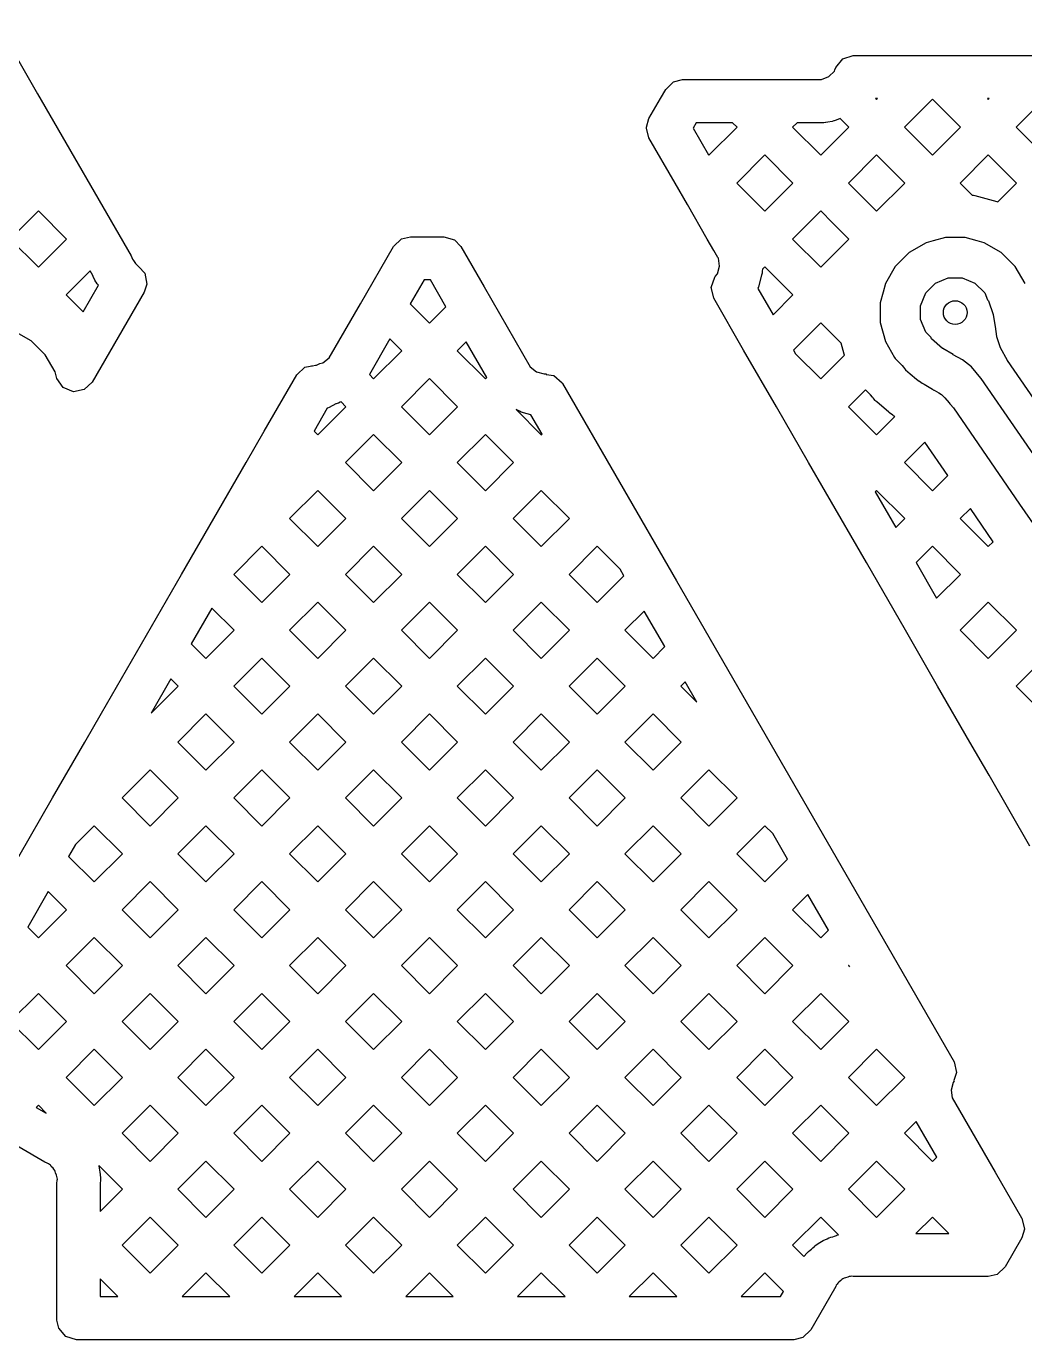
# Model space of a CAD drawing. Extents: x 121.6 to 197.9, y -113.4 to -69.2.
# Drawn here: x 150.18 to 156.51, y -113.44 to -105.12 of the extents above; entities that cross this region are included whole.
import ezdxf

# ---------------------------------------------------------------- set-up
doc = ezdxf.new("R2010")
doc.units = 0
doc.layers.add('BLACK', color=7, linetype='CONTINUOUS')

msp = doc.modelspace()

# ---------------------------------------------------------------- linework, layer by layer
at = {"layer": 'BLACK', "linetype": 'CONTINUOUS'}
for p, q in [((150.005214, -105.115303), (150.252963, -105.544416)), ((155.357128, -105.322143), (155.423422, -105.300079)), ((155.423422, -105.300079), (155.427846, -105.3)), ((155.427846, -105.3), (160.2505, -105.3)), ((155.307323, -105.39094), (155.313286, -105.376546)), ((155.313286, -105.376546), (155.357128, -105.322143)), ((154.234294, -105.515303), (154.284861, -105.467088)), ((154.284861, -105.467088), (154.341681, -105.453304)), ((154.341681, -105.453304), (155.148003, -105.453304)), ((155.148003, -105.453304), (155.148007, -105.453305)), ((155.148007, -105.453305), (155.17267, -105.453305)), ((155.17267, -105.453305), (155.222596, -105.453305)), ((155.222596, -105.453305), (155.222598, -105.453305)), ((155.222598, -105.453305), (155.268724, -105.434199)), ((155.268724, -105.434199), (155.304028, -105.398895)), ((155.304028, -105.398895), (155.307323, -105.39094)), ((150.252963, -105.544416), (150.844887, -106.56966)), ((154.200983, -105.573), (154.234294, -105.515303)), ((154.128343, -105.698816), (154.200983, -105.573)), ((155.577315, -105.573), (155.565259, -105.573)), ((155.565259, -105.573), (155.571286, -105.579027)), ((155.571286, -105.579027), (155.577315, -105.573)), ((155.925547, -105.576905), (155.747356, -105.755096)), ((156.103739, -105.755096), (155.925547, -105.576905)), ((156.285836, -105.573), (156.27378, -105.573)), ((156.27378, -105.573), (156.279808, -105.579027)), ((156.279808, -105.579027), (156.285836, -105.573)), ((156.634068, -105.576905), (156.455876, -105.755096)), ((154.11187, -105.754915), (154.128343, -105.698816)), ((155.289039, -105.718438), (155.262674, -105.723682)), ((155.300851, -105.715479), (155.289039, -105.718438)), ((155.303201, -105.714766), (155.300851, -105.715479)), ((155.314652, -105.710668), (155.303201, -105.714766)), ((155.340205, -105.700083), (155.314652, -105.710668)), ((155.395218, -105.755096), (155.340205, -105.700083)), ((154.113302, -105.760816), (154.11187, -105.754915)), ((154.128342, -105.822813), (154.113302, -105.760816)), ((154.427706, -105.726304), (154.40778, -105.760816)), ((154.40778, -105.760816), (154.505787, -105.930569)), ((154.657904, -105.726304), (154.427706, -105.726304)), ((154.508506, -105.933288), (154.686697, -105.755097)), ((154.686696, -105.755096), (154.657904, -105.726304)), ((154.686697, -105.755097), (154.686696, -105.755096)), ((155.067628, -105.726304), (155.038835, -105.755096)), ((155.038835, -105.755096), (155.217026, -105.933288)), ((155.145086, -105.726304), (155.067628, -105.726304)), ((155.145094, -105.726305), (155.145086, -105.726304)), ((155.236039, -105.726305), (155.145094, -105.726305)), ((155.217026, -105.933288), (155.395218, -105.755096)), ((155.248203, -105.725707), (155.236039, -105.726305)), ((155.250648, -105.725466), (155.248203, -105.725707)), ((155.262674, -105.723682), (155.250648, -105.725466)), ((155.747356, -105.755096), (155.925547, -105.933288)), ((155.925547, -105.933288), (156.103739, -105.755096)), ((156.455876, -105.755096), (156.634068, -105.933288)), ((154.293778, -106.109357), (154.128342, -105.822813)), ((154.505787, -105.930569), (154.508506, -105.933288)), ((154.862766, -105.931166), (154.684574, -106.109357)), ((155.040957, -106.109357), (154.862766, -105.931166)), ((155.571287, -105.931166), (155.393095, -106.109357)), ((155.749478, -106.109357), (155.571287, -105.931166)), ((156.279808, -105.931166), (156.101616, -106.109357)), ((156.457998, -106.109356), (156.279808, -105.931166)), ((154.372286, -106.245337), (154.293778, -106.109357)), ((154.684574, -106.109357), (154.862766, -106.287548)), ((154.862766, -106.287548), (155.040957, -106.109357)), ((155.393095, -106.109357), (155.571287, -106.287548)), ((155.571287, -106.287548), (155.749478, -106.109357)), ((156.101616, -106.109357), (156.177293, -106.185034)), ((156.339738, -106.227616), (156.457997, -106.109357)), ((156.457997, -106.109357), (156.457998, -106.109356)), ((156.177293, -106.185034), (156.185093, -106.186322)), ((156.185093, -106.186322), (156.186698, -106.186641)), ((156.186698, -106.186641), (156.194619, -106.188487)), ((156.194619, -106.188487), (156.332835, -106.225523)), ((150.257379, -106.285426), (150.079188, -106.463617)), ((150.435571, -106.463617), (150.257379, -106.285426)), ((154.49831, -106.463617), (154.372286, -106.245337)), ((155.217026, -106.285426), (155.038835, -106.463617)), ((155.292078, -106.360478), (155.217026, -106.285426)), ((156.332835, -106.225523), (156.339738, -106.227616)), ((155.395218, -106.463617), (155.292078, -106.360478)), ((150.079188, -106.463617), (150.257379, -106.641809)), ((150.257379, -106.641809), (150.435571, -106.463617)), ((152.50915, -106.511316), (152.559717, -106.463101)), ((152.559717, -106.463101), (152.616537, -106.449317)), ((152.616537, -106.449317), (152.828441, -106.449317)), ((152.828441, -106.449317), (152.89548, -106.469002)), ((152.89548, -106.469002), (152.935827, -106.511316)), ((154.539772, -106.535431), (154.49831, -106.463617)), ((155.038835, -106.463617), (155.217026, -106.641809)), ((155.217026, -106.641809), (155.395218, -106.463617)), ((156.007399, -106.4545), (155.930076, -106.475219)), ((156.132601, -106.4545), (156.007399, -106.4545)), ((156.209924, -106.475219), (156.132601, -106.4545)), ((152.299808, -106.873907), (152.50915, -106.511316)), ((152.935827, -106.511316), (153.083797, -106.767607)), ((154.539781, -106.535446), (154.539772, -106.535431)), ((154.565382, -106.579786), (154.539781, -106.535446)), ((155.778034, -106.549506), (155.689506, -106.638034)), ((155.778037, -106.549504), (155.778034, -106.549506)), ((155.886463, -106.486905), (155.778037, -106.549504)), ((155.930076, -106.475219), (155.886463, -106.486905)), ((156.253537, -106.486905), (156.209924, -106.475219)), ((156.361964, -106.549505), (156.253536, -106.486905)), ((156.253536, -106.486905), (156.253537, -106.486905)), ((156.450495, -106.638036), (156.361964, -106.549505)), ((150.844887, -106.56966), (150.849629, -106.581104)), ((150.849629, -106.581104), (150.849835, -106.581003)), ((150.849835, -106.581003), (150.855234, -106.591952)), ((150.855234, -106.591952), (150.86048, -106.598788)), ((150.86048, -106.598788), (150.869493, -106.612278)), ((150.869493, -106.612278), (150.873793, -106.619726)), ((150.873793, -106.619726), (150.879322, -106.626031)), ((150.879322, -106.626031), (150.894813, -106.639616)), ((154.562397, -106.683437), (154.575319, -106.635211)), ((154.565382, -106.579787), (154.565382, -106.579786)), ((154.568801, -106.585709), (154.565382, -106.579787)), ((154.568801, -106.58571), (154.568801, -106.585709)), ((154.568802, -106.585712), (154.568801, -106.58571)), ((154.575319, -106.635211), (154.568802, -106.585712)), ((155.689504, -106.638037), (155.626905, -106.746463)), ((155.689506, -106.638034), (155.689504, -106.638037)), ((156.450496, -106.638038), (156.450495, -106.638036)), ((156.450499, -106.638042), (156.450496, -106.638038)), ((156.513091, -106.746456), (156.450499, -106.638042)), ((150.585294, -106.666032), (150.433448, -106.817878)), ((150.601931, -106.694848), (150.585294, -106.666032)), ((150.604445, -106.700645), (150.601931, -106.694848)), ((150.616333, -106.724753), (150.604445, -106.700645)), ((150.894813, -106.639616), (150.89359, -106.64101)), ((150.89359, -106.64101), (150.931514, -106.680781)), ((150.931514, -106.680781), (150.94474, -106.749387)), ((154.522803, -106.77141), (154.545656, -106.705383)), ((154.545656, -106.705383), (154.548233, -106.701895)), ((154.548233, -106.701895), (154.562397, -106.683437)), ((154.842496, -106.692885), (154.822616, -106.767078)), ((154.845066, -106.68098), (154.842496, -106.692885)), ((154.845466, -106.678556), (154.845066, -106.68098)), ((154.846856, -106.666476), (154.845466, -106.678556)), ((154.847618, -106.654834), (154.846856, -106.666476)), ((154.862766, -106.639687), (154.847618, -106.654834)), ((155.040957, -106.817878), (154.862766, -106.639687)), ((155.944997, -106.742919), (156.026105, -106.709323)), ((156.026105, -106.709323), (156.113895, -106.709323)), ((156.113895, -106.709323), (156.195003, -106.742919)), ((150.540878, -106.925307), (150.637931, -106.757208)), ((150.928688, -106.799605), (150.5993, -107.370121)), ((150.622265, -106.735423), (150.616333, -106.724753)), ((150.623563, -106.737509), (150.622265, -106.735423)), ((150.63047, -106.747485), (150.623563, -106.737509)), ((150.637931, -106.757208), (150.63047, -106.747485)), ((150.94474, -106.749387), (150.928688, -106.799605)), ((152.702562, -106.722317), (152.615041, -106.873907)), ((152.742415, -106.722317), (152.702562, -106.722317)), ((152.840706, -106.892563), (152.742415, -106.722317)), ((153.083797, -106.767607), (153.376284, -107.27421)), ((154.5244, -106.777994), (154.522803, -106.77141)), ((154.539275, -106.839308), (154.5244, -106.777994)), ((154.822616, -106.767078), (154.819108, -106.777994)), ((154.819108, -106.777994), (154.914909, -106.943925)), ((155.612666, -106.799605), (155.5945, -106.867399)), ((155.626905, -106.746463), (155.612666, -106.799605)), ((155.882919, -106.804997), (155.944997, -106.742919)), ((156.195003, -106.742919), (156.257081, -106.804997)), ((150.433448, -106.817878), (150.540878, -106.925307)), ((152.10147, -107.21744), (152.299808, -106.873907)), ((152.615041, -106.873907), (152.737202, -106.996069)), ((154.728567, -107.167172), (154.539275, -106.839308)), ((154.914909, -106.943925), (155.040957, -106.817878)), ((155.5945, -106.867399), (155.5945, -106.992601)), ((155.849323, -106.886105), (155.882919, -106.804997)), ((155.849323, -106.973895), (155.849323, -106.886105)), ((156.257081, -106.804997), (156.275178, -106.848687)), ((156.275178, -106.848687), (156.275208, -106.848688)), ((156.275208, -106.848688), (156.281513, -106.855048)), ((156.281513, -106.855048), (156.281797, -106.85582)), ((156.281797, -106.85582), (156.310083, -106.941752)), ((152.737202, -106.996069), (152.840706, -106.892563)), ((156.310083, -106.941752), (156.310506, -106.943456)), ((156.310506, -106.943456), (156.322985, -107.017139)), ((150.211964, -107.109505), (150.103536, -107.046905)), ((155.217026, -106.993947), (155.043801, -107.167172)), ((155.347078, -107.123999), (155.217026, -106.993947)), ((155.5945, -106.992601), (155.626905, -107.113536)), ((155.882919, -107.055003), (155.849323, -106.973895)), ((156.322985, -107.017139), (156.323036, -107.017473)), ((156.323036, -107.017473), (156.332101, -107.082302)), ((150.300495, -107.198036), (150.211964, -107.109505)), ((152.48615, -107.097154), (152.355705, -107.323092)), ((152.561134, -107.172138), (152.48615, -107.097154)), ((152.969598, -107.115811), (152.913271, -107.172138)), ((153.100043, -107.341748), (152.969598, -107.115811)), ((155.365524, -107.192836), (155.347078, -107.123999)), ((155.626905, -107.113536), (155.685204, -107.214515)), ((155.916626, -107.08871), (155.882919, -107.055003)), ((155.916434, -107.089307), (155.916626, -107.08871)), ((155.920511, -107.09728), (155.916434, -107.089307)), ((155.990245, -107.156652), (155.920511, -107.09728)), ((156.332101, -107.082302), (156.332103, -107.082311)), ((156.332103, -107.082311), (156.353929, -107.152029)), ((150.363095, -107.306464), (150.300495, -107.198036)), ((152.061861, -107.247833), (152.10147, -107.21744)), ((152.382942, -107.35033), (152.561134, -107.172138)), ((152.913271, -107.172138), (153.091463, -107.350329)), ((154.935966, -107.526398), (154.728567, -107.167172)), ((155.043801, -107.167172), (155.057369, -107.190672)), ((155.057369, -107.190672), (155.217026, -107.350329)), ((155.217026, -107.350329), (155.367617, -107.199738)), ((155.367617, -107.199738), (155.365524, -107.192836)), ((155.685204, -107.214515), (155.689504, -107.221962)), ((155.991815, -107.157779), (155.990245, -107.156652)), ((156.056584, -107.196598), (155.991815, -107.157779)), ((156.057018, -107.196845), (156.056584, -107.196598)), ((156.115449, -107.228557), (156.057018, -107.196845)), ((156.353929, -107.152029), (156.399404, -107.231412)), ((151.897216, -107.323092), (151.946461, -107.276138)), ((151.946461, -107.276138), (151.981535, -107.269377)), ((151.98153, -107.269357), (151.989797, -107.267141)), ((151.981535, -107.269377), (151.98153, -107.269357)), ((151.989797, -107.267141), (151.994866, -107.266808)), ((151.994866, -107.266808), (152.015068, -107.262915)), ((152.015068, -107.262915), (152.021387, -107.264055)), ((152.021387, -107.264055), (152.041562, -107.253272)), ((152.041562, -107.253272), (152.061861, -107.247833)), ((153.376284, -107.27421), (153.376284, -107.274211)), ((153.376284, -107.274211), (153.415893, -107.304603)), ((155.689504, -107.221962), (155.689506, -107.221965)), ((155.689506, -107.221965), (155.73282, -107.265279)), ((155.73282, -107.265279), (155.742398, -107.27604)), ((155.742398, -107.27604), (155.754877, -107.291819)), ((155.754877, -107.291819), (155.754881, -107.291823)), ((155.754881, -107.291823), (155.785073, -107.317528)), ((156.174109, -107.273936), (156.115449, -107.228557)), ((156.233089, -107.345706), (156.174109, -107.273936)), ((156.399404, -107.231412), (156.399648, -107.233319)), ((156.399648, -107.233319), (158.515028, -110.313182)), ((150.372143, -107.340233), (150.363095, -107.306464)), ((150.374733, -107.348677), (150.372143, -107.340233)), ((150.415261, -107.405592), (150.374733, -107.348677)), ((150.5993, -107.370121), (150.548733, -107.418337)), ((151.689938, -107.681079), (151.895895, -107.324352)), ((151.895895, -107.324352), (151.897216, -107.323092)), ((152.355705, -107.323092), (152.382942, -107.35033)), ((152.737203, -107.348208), (152.559011, -107.526399)), ((152.915394, -107.526399), (152.737203, -107.348208)), ((153.091463, -107.350329), (153.100043, -107.341748)), ((153.415893, -107.304603), (153.415894, -107.304604)), ((153.415894, -107.304604), (153.46412, -107.317526)), ((153.46412, -107.317526), (153.464124, -107.317525)), ((153.464124, -107.317525), (153.476305, -107.318324)), ((153.476305, -107.318324), (153.476106, -107.321348)), ((153.476106, -107.321348), (153.526351, -107.329177)), ((153.526351, -107.329177), (153.578613, -107.37555)), ((153.578613, -107.37555), (153.580893, -107.379343)), ((153.580893, -107.379343), (154.303158, -108.630342)), ((155.785073, -107.317528), (155.824612, -107.351192)), ((155.824612, -107.351192), (155.841251, -107.364212)), ((155.841251, -107.364212), (155.841255, -107.364215)), ((155.841255, -107.364215), (155.842829, -107.365345)), ((155.842829, -107.365345), (155.852958, -107.371999)), ((155.852958, -107.371999), (155.860467, -107.376932)), ((155.860467, -107.376932), (155.873094, -107.3845)), ((155.873094, -107.3845), (155.925201, -107.415731)), ((156.234971, -107.346817), (156.233089, -107.345706)), ((158.350349, -110.426678), (156.234971, -107.346817)), ((150.480126, -107.43156), (150.415261, -107.405592)), ((150.548733, -107.418337), (150.480126, -107.43156)), ((155.500478, -107.419016), (155.393095, -107.526398)), ((155.53365, -107.452189), (155.500478, -107.419016)), ((155.544912, -107.466428), (155.53365, -107.452189)), ((155.548774, -107.471075), (155.544912, -107.466428)), ((155.925201, -107.415731), (155.930221, -107.418663)), ((155.930221, -107.418663), (155.93064, -107.418901)), ((155.93064, -107.418901), (155.935149, -107.421407)), ((155.935149, -107.421407), (155.936852, -107.422331)), ((155.936852, -107.422331), (155.966629, -107.438491)), ((155.966629, -107.438491), (155.983343, -107.449389)), ((155.983343, -107.449389), (155.98393, -107.449843)), ((155.98393, -107.449843), (156.003868, -107.4692)), ((156.003868, -107.4692), (156.030642, -107.501779)), ((152.089316, -107.535336), (152.005171, -107.681079)), ((152.028682, -107.70459), (152.206873, -107.526399)), ((152.091239, -107.535179), (152.089316, -107.535336)), ((152.101573, -107.532044), (152.091239, -107.535179)), ((152.144037, -107.508443), (152.101573, -107.532044)), ((152.145499, -107.508052), (152.144037, -107.508443)), ((152.157091, -107.504328), (152.145499, -107.508052)), ((152.159389, -107.503463), (152.157091, -107.504328)), ((152.170545, -107.498626), (152.159389, -107.503463)), ((152.176274, -107.4958), (152.170545, -107.498626)), ((152.206873, -107.526399), (152.176274, -107.4958)), ((152.559011, -107.526399), (152.737203, -107.70459)), ((152.737203, -107.70459), (152.896785, -107.545008)), ((152.896785, -107.545008), (152.915394, -107.526399)), ((153.30721, -107.555397), (153.286142, -107.545008)), ((153.286142, -107.545008), (153.445723, -107.704589)), ((155.140498, -107.880659), (154.935966, -107.526398)), ((155.393095, -107.526398), (155.571286, -107.70459)), ((155.549581, -107.471999), (155.548774, -107.471075)), ((155.553719, -107.476506), (155.549581, -107.471999)), ((155.563028, -107.486159), (155.553719, -107.476506)), ((155.567426, -107.490498), (155.563028, -107.486159)), ((155.568321, -107.491338), (155.567426, -107.490498)), ((155.572795, -107.495338), (155.568321, -107.491338)), ((155.64998, -107.561053), (155.572795, -107.495338)), ((156.030642, -107.501779), (156.035693, -107.507925)), ((156.035693, -107.507925), (156.037993, -107.509894)), ((156.037993, -107.509894), (156.05956, -107.533882)), ((156.05956, -107.533882), (156.47821, -108.143411)), ((153.318366, -107.560234), (153.30721, -107.555397)), ((153.320664, -107.561099), (153.318366, -107.560234)), ((153.332253, -107.564823), (153.320664, -107.561099)), ((153.380159, -107.577659), (153.332253, -107.564823)), ((153.450616, -107.699696), (153.380159, -107.577659)), ((155.571286, -107.70459), (155.686622, -107.589253)), ((155.653945, -107.56429), (155.64998, -107.561053)), ((155.675437, -107.581109), (155.653945, -107.56429)), ((155.679556, -107.584197), (155.675437, -107.581109)), ((155.686134, -107.588918), (155.679556, -107.584197)), ((155.686622, -107.589253), (155.686134, -107.588918)), ((151.574711, -107.880659), (151.689938, -107.681079)), ((152.005171, -107.681079), (152.028682, -107.70459)), ((152.382942, -107.702468), (152.204751, -107.880659)), ((152.561134, -107.880659), (152.382942, -107.702468)), ((153.091463, -107.702468), (152.913272, -107.880659)), ((153.269655, -107.880659), (153.091463, -107.702468)), ((153.445723, -107.704589), (153.450616, -107.699696)), ((155.877298, -107.750716), (155.747355, -107.880659)), ((156.022409, -107.961989), (155.877298, -107.750716)), ((151.370178, -108.23492), (151.574711, -107.880659)), ((152.204751, -107.880659), (152.382942, -108.058851)), ((152.382942, -108.058851), (152.561134, -107.880659)), ((152.913272, -107.880659), (153.091463, -108.058851)), ((153.091463, -108.058851), (153.269655, -107.880659)), ((155.24724, -108.065541), (155.140498, -107.880659)), ((155.747355, -107.880659), (155.925547, -108.05885)), ((155.925547, -108.05885), (156.022409, -107.961989)), ((152.028682, -108.056729), (151.85049, -108.23492)), ((152.206873, -108.23492), (152.028682, -108.056729)), ((152.737203, -108.056729), (152.559011, -108.23492)), ((152.915394, -108.23492), (152.737203, -108.056729)), ((153.445724, -108.056729), (153.267532, -108.23492)), ((153.623915, -108.23492), (153.445724, -108.056729)), ((155.506577, -108.514726), (155.24724, -108.065541)), ((155.571287, -108.056729), (155.562474, -108.065541)), ((155.562474, -108.065541), (155.692919, -108.291478)), ((155.749477, -108.234919), (155.571287, -108.056729)), ((156.165791, -108.170744), (156.101616, -108.234919)), ((156.310902, -108.382017), (156.165791, -108.170744)), ((156.47821, -108.143411), (158.113241, -110.523916)), ((151.165646, -108.58918), (151.370178, -108.23492)), ((151.85049, -108.23492), (152.028682, -108.413111)), ((152.028682, -108.413111), (152.206873, -108.23492)), ((152.559011, -108.23492), (152.737203, -108.413111)), ((152.737203, -108.413111), (152.915394, -108.23492)), ((153.267532, -108.23492), (153.445724, -108.413111)), ((153.445724, -108.413111), (153.623915, -108.23492)), ((155.692919, -108.291478), (155.749478, -108.23492)), ((155.749478, -108.23492), (155.749477, -108.234919)), ((156.101616, -108.234919), (156.279807, -108.413111)), ((156.279807, -108.413111), (156.310902, -108.382017)), ((151.674421, -108.410988), (151.496229, -108.58918)), ((151.852613, -108.58918), (151.674421, -108.410988)), ((152.382942, -108.410989), (152.204751, -108.58918)), ((152.561134, -108.58918), (152.382942, -108.410989)), ((153.091463, -108.410989), (152.913272, -108.58918)), ((153.269655, -108.58918), (153.091463, -108.410989)), ((153.799985, -108.410989), (153.621793, -108.58918)), ((153.945013, -108.556017), (153.799985, -108.410989)), ((155.925547, -108.410988), (155.82181, -108.514726)), ((156.103738, -108.58918), (155.925547, -108.410988)), ((155.754096, -108.943441), (155.506577, -108.514726)), ((155.82181, -108.514726), (155.952255, -108.740663)), ((150.911928, -109.028632), (151.165646, -108.58918)), ((151.496229, -108.58918), (151.674421, -108.767372)), ((151.674421, -108.767372), (151.852613, -108.58918)), ((152.204751, -108.58918), (152.382942, -108.767372)), ((152.382942, -108.767372), (152.561134, -108.58918)), ((152.913272, -108.58918), (153.091463, -108.767372)), ((153.091463, -108.767372), (153.269655, -108.58918)), ((153.621793, -108.58918), (153.799984, -108.767371)), ((153.799984, -108.767371), (153.96929, -108.598066)), ((153.96929, -108.598066), (153.945013, -108.556017)), ((154.303158, -108.630342), (156.062568, -111.677731)), ((155.952255, -108.740663), (156.103738, -108.58918)), ((151.357606, -108.802695), (151.227161, -109.028632)), ((151.498352, -108.943441), (151.357606, -108.802695)), ((152.028682, -108.76525), (151.85049, -108.943441)), ((152.206873, -108.943441), (152.028682, -108.76525)), ((152.737203, -108.76525), (152.559011, -108.943441)), ((152.915394, -108.943441), (152.737203, -108.76525)), ((153.445724, -108.76525), (153.267532, -108.943441)), ((153.623914, -108.94344), (153.445724, -108.76525)), ((156.279808, -108.76525), (156.101616, -108.943441)), ((156.457999, -108.943441), (156.279808, -108.76525)), ((154.098181, -108.821312), (153.976053, -108.94344)), ((154.228626, -109.04725), (154.098181, -108.821312)), ((151.320161, -109.121632), (151.498352, -108.943441)), ((151.85049, -108.943441), (152.028682, -109.121632)), ((152.028682, -109.121632), (152.206873, -108.943441)), ((152.559011, -108.943441), (152.737203, -109.121632)), ((152.737203, -109.121632), (152.915394, -108.943441)), ((153.267532, -108.943441), (153.445724, -109.121632)), ((153.445724, -109.121632), (153.623915, -108.943441)), ((153.623915, -108.943441), (153.623914, -108.94344)), ((153.976053, -108.94344), (154.154244, -109.121632)), ((155.958628, -109.297701), (155.754096, -108.943441)), ((156.101616, -108.943441), (156.279808, -109.121632)), ((156.279808, -109.121632), (156.457999, -108.943441)), ((150.657846, -109.468715), (150.911928, -109.028632)), ((151.227161, -109.028632), (151.320161, -109.121632)), ((154.154244, -109.121632), (154.228626, -109.04725)), ((151.674421, -109.11951), (151.49623, -109.297701)), ((151.852613, -109.297701), (151.674421, -109.11951)), ((152.382942, -109.11951), (152.204751, -109.297701)), ((152.561134, -109.297701), (152.382942, -109.11951)), ((153.091463, -109.11951), (152.913272, -109.297701)), ((153.269655, -109.297701), (153.091463, -109.11951)), ((153.799984, -109.11951), (153.621793, -109.297701)), ((153.978176, -109.297701), (153.799984, -109.11951)), ((156.634068, -109.11951), (156.455876, -109.297701)), ((151.098269, -109.251878), (150.973078, -109.468715)), ((150.973078, -109.468715), (151.144092, -109.297701)), ((151.144092, -109.297701), (151.098269, -109.251878)), ((151.49623, -109.297701), (151.674421, -109.475893)), ((151.674421, -109.475893), (151.852613, -109.297701)), ((152.204751, -109.297701), (152.382942, -109.475893)), ((152.382942, -109.475893), (152.561134, -109.297701)), ((152.913272, -109.297701), (153.091463, -109.475893)), ((153.091463, -109.475893), (153.269655, -109.297701)), ((153.621793, -109.297701), (153.799984, -109.475893)), ((153.799984, -109.475893), (153.978176, -109.297701)), ((154.357517, -109.270497), (154.330313, -109.297701)), ((154.330313, -109.297701), (154.43184, -109.399227)), ((154.43184, -109.399227), (154.357517, -109.270497)), ((156.163161, -109.651962), (155.958628, -109.297701)), ((156.455876, -109.297701), (156.634068, -109.475893)), ((150.552048, -109.651962), (150.657846, -109.468715)), ((151.320161, -109.473771), (151.141969, -109.651962)), ((151.498352, -109.651962), (151.320161, -109.473771)), ((152.028682, -109.473771), (151.85049, -109.651962)), ((152.206873, -109.651962), (152.028682, -109.473771)), ((152.737203, -109.473771), (152.559011, -109.651962)), ((152.915394, -109.651962), (152.737203, -109.473771)), ((153.445724, -109.473771), (153.267532, -109.651962)), ((153.623915, -109.651962), (153.445724, -109.473771)), ((154.154245, -109.473771), (153.976053, -109.651962)), ((154.332436, -109.651962), (154.154245, -109.473771)), ((150.347516, -110.006222), (150.552048, -109.651962)), ((151.141969, -109.651962), (151.320161, -109.830153)), ((151.320161, -109.830153), (151.498352, -109.651962)), ((151.85049, -109.651962), (152.028682, -109.830153)), ((152.028682, -109.830153), (152.206873, -109.651962)), ((152.559011, -109.651962), (152.737203, -109.830153)), ((152.737203, -109.830153), (152.915394, -109.651962)), ((153.267532, -109.651962), (153.445724, -109.830153)), ((153.445724, -109.830153), (153.623915, -109.651962)), ((153.976053, -109.651962), (154.154245, -109.830153)), ((154.154245, -109.830153), (154.332436, -109.651962)), ((156.284587, -109.862278), (156.163161, -109.651962)), ((150.9659, -109.828031), (150.787709, -110.006222)), ((151.144092, -110.006222), (150.9659, -109.828031)), ((151.674421, -109.828031), (151.49623, -110.006222)), ((151.852613, -110.006222), (151.674421, -109.828031)), ((152.382942, -109.828031), (152.204751, -110.006222)), ((152.561134, -110.006222), (152.382942, -109.828031)), ((153.091463, -109.828031), (152.913272, -110.006222)), ((153.269655, -110.006222), (153.091463, -109.828031)), ((153.799984, -109.828031), (153.621793, -110.006222)), ((153.978176, -110.006222), (153.799984, -109.828031)), ((154.508505, -109.828031), (154.330314, -110.006222)), ((154.686697, -110.006222), (154.508505, -109.828031)), ((156.543924, -110.311462), (156.284587, -109.862278)), ((150.133918, -110.376185), (150.347516, -110.006222)), ((150.787709, -110.006222), (150.9659, -110.184414)), ((150.9659, -110.184414), (151.144092, -110.006222)), ((151.49623, -110.006222), (151.674421, -110.184414)), ((151.674421, -110.184414), (151.852613, -110.006222)), ((152.204751, -110.006222), (152.382942, -110.184414)), ((152.382942, -110.184414), (152.561134, -110.006222)), ((152.913272, -110.006222), (153.091463, -110.184414)), ((153.091463, -110.184414), (153.269655, -110.006222)), ((153.621793, -110.006222), (153.799984, -110.184414)), ((153.799984, -110.184414), (153.978176, -110.006222)), ((154.330314, -110.006222), (154.508505, -110.184414)), ((154.508505, -110.184414), (154.686697, -110.006222)), ((150.611639, -110.182291), (150.49205, -110.30188)), ((150.789831, -110.360483), (150.611639, -110.182291)), ((151.320161, -110.182292), (151.141969, -110.360483)), ((151.498352, -110.360483), (151.320161, -110.182292)), ((152.028682, -110.182292), (151.85049, -110.360483)), ((152.206873, -110.360483), (152.028682, -110.182292)), ((152.737203, -110.182292), (152.559011, -110.360483)), ((152.915394, -110.360483), (152.737203, -110.182292)), ((153.445724, -110.182292), (153.267532, -110.360483)), ((153.623915, -110.360483), (153.445724, -110.182292)), ((154.154245, -110.182292), (153.976053, -110.360483)), ((154.332436, -110.360483), (154.154245, -110.182292)), ((154.862766, -110.182292), (154.684574, -110.360483)), ((154.91287, -110.232396), (154.862766, -110.182292)), ((155.006635, -110.394802), (154.91287, -110.232396)), ((150.49205, -110.30188), (150.44915, -110.376185)), ((150.44915, -110.376185), (150.61164, -110.538674)), ((150.61164, -110.538674), (150.789831, -110.360483)), ((151.141969, -110.360483), (151.320161, -110.538674)), ((151.320161, -110.538674), (151.498352, -110.360483)), ((151.85049, -110.360483), (152.028682, -110.538674)), ((152.028682, -110.538674), (152.206873, -110.360483)), ((152.559011, -110.360483), (152.737203, -110.538674)), ((152.737203, -110.538674), (152.915394, -110.360483)), ((153.267532, -110.360483), (153.445724, -110.538674)), ((153.445724, -110.538674), (153.623915, -110.360483)), ((153.976053, -110.360483), (154.154245, -110.538674)), ((154.154245, -110.538674), (154.332436, -110.360483)), ((154.684574, -110.360483), (154.862765, -110.538674)), ((154.862765, -110.538674), (155.006635, -110.394802)), ((150.9659, -110.536552), (150.787709, -110.714743)), ((151.144092, -110.714743), (150.9659, -110.536552)), ((151.674421, -110.536552), (151.49623, -110.714743)), ((151.852613, -110.714743), (151.674421, -110.536552)), ((152.382942, -110.536552), (152.204751, -110.714743)), ((152.561134, -110.714743), (152.382942, -110.536552)), ((153.091463, -110.536552), (152.913272, -110.714743)), ((153.269655, -110.714743), (153.091463, -110.536552)), ((153.799984, -110.536552), (153.621793, -110.714743)), ((153.978176, -110.714743), (153.799984, -110.536552)), ((154.508505, -110.536552), (154.330314, -110.714743)), ((154.686697, -110.714743), (154.508505, -110.536552)), ((150.320259, -110.599431), (150.189814, -110.825369)), ((150.435571, -110.714743), (150.320259, -110.599431)), ((155.135527, -110.61805), (155.038834, -110.714743)), ((155.265972, -110.843988), (155.135527, -110.61805)), ((150.25738, -110.892935), (150.435571, -110.714743)), ((150.787709, -110.714743), (150.9659, -110.892935)), ((150.9659, -110.892935), (151.144092, -110.714743)), ((151.49623, -110.714743), (151.674421, -110.892935)), ((151.674421, -110.892935), (151.852613, -110.714743)), ((152.204751, -110.714743), (152.382942, -110.892935)), ((152.382942, -110.892935), (152.561134, -110.714743)), ((152.913272, -110.714743), (153.091463, -110.892935)), ((153.091463, -110.892935), (153.269655, -110.714743)), ((153.621793, -110.714743), (153.799984, -110.892935)), ((153.799984, -110.892935), (153.978176, -110.714743)), ((154.330314, -110.714743), (154.508505, -110.892935)), ((154.508505, -110.892935), (154.686697, -110.714743)), ((155.038834, -110.714743), (155.217026, -110.892934)), ((150.189814, -110.825369), (150.25738, -110.892935)), ((155.217026, -110.892934), (155.265972, -110.843988)), ((150.61164, -110.890813), (150.433448, -111.069004)), ((150.789831, -111.069004), (150.61164, -110.890813)), ((151.320161, -110.890813), (151.141969, -111.069004)), ((151.498352, -111.069004), (151.320161, -110.890813)), ((152.028682, -110.890813), (151.85049, -111.069004)), ((152.206873, -111.069004), (152.028682, -110.890813)), ((152.737203, -110.890813), (152.559011, -111.069004)), ((152.915394, -111.069004), (152.737203, -110.890813)), ((153.445724, -110.890813), (153.267532, -111.069004)), ((153.623915, -111.069004), (153.445724, -110.890813)), ((154.154245, -110.890813), (153.976053, -111.069004)), ((154.332436, -111.069004), (154.154245, -110.890813)), ((154.862766, -110.890813), (154.684574, -111.069004)), ((155.040956, -111.069003), (154.862766, -110.890813)), ((150.433448, -111.069004), (150.61164, -111.247195)), ((150.61164, -111.247195), (150.789831, -111.069004)), ((151.141969, -111.069004), (151.320161, -111.247195)), ((151.320161, -111.247195), (151.498352, -111.069004)), ((151.85049, -111.069004), (152.028682, -111.247195)), ((152.028682, -111.247195), (152.206873, -111.069004)), ((152.559011, -111.069004), (152.737203, -111.247195)), ((152.737203, -111.247195), (152.915394, -111.069004)), ((153.267532, -111.069004), (153.445724, -111.247195)), ((153.445724, -111.247195), (153.623915, -111.069004)), ((153.976053, -111.069004), (154.154245, -111.247195)), ((154.154245, -111.247195), (154.332436, -111.069004)), ((154.684574, -111.069004), (154.862766, -111.247195)), ((154.862766, -111.247195), (155.040957, -111.069004)), ((155.040957, -111.069004), (155.040956, -111.069003)), ((155.394864, -111.067235), (155.393095, -111.069003)), ((155.393095, -111.069003), (155.399695, -111.075603)), ((155.399695, -111.075603), (155.394864, -111.067235)), ((150.257379, -111.245073), (150.079188, -111.423264)), ((150.435571, -111.423264), (150.257379, -111.245073)), ((150.9659, -111.245073), (150.787709, -111.423264)), ((151.144092, -111.423264), (150.9659, -111.245073)), ((151.674421, -111.245073), (151.49623, -111.423264)), ((151.852613, -111.423264), (151.674421, -111.245073)), ((152.382942, -111.245073), (152.204751, -111.423264)), ((152.561134, -111.423264), (152.382942, -111.245073)), ((153.091463, -111.245073), (152.913272, -111.423264)), ((153.269655, -111.423264), (153.091463, -111.245073)), ((153.799984, -111.245073), (153.621793, -111.423264)), ((153.978176, -111.423264), (153.799984, -111.245073)), ((154.508505, -111.245073), (154.330314, -111.423264)), ((154.686697, -111.423264), (154.508505, -111.245073)), ((155.217026, -111.245073), (155.038835, -111.423264)), ((155.395218, -111.423264), (155.217026, -111.245073)), ((150.079188, -111.423264), (150.257379, -111.601456)), ((150.257379, -111.601456), (150.435571, -111.423264)), ((150.787709, -111.423264), (150.9659, -111.601456)), ((150.9659, -111.601456), (151.144092, -111.423264)), ((151.49623, -111.423264), (151.674421, -111.601456)), ((151.674421, -111.601456), (151.852613, -111.423264)), ((152.204751, -111.423264), (152.382942, -111.601456)), ((152.382942, -111.601456), (152.561134, -111.423264)), ((152.913272, -111.423264), (153.091463, -111.601456)), ((153.091463, -111.601456), (153.269655, -111.423264)), ((153.621793, -111.423264), (153.799984, -111.601456)), ((153.799984, -111.601456), (153.978176, -111.423264)), ((154.330314, -111.423264), (154.508505, -111.601456)), ((154.508505, -111.601456), (154.686697, -111.423264)), ((155.038835, -111.423264), (155.217026, -111.601456)), ((155.217026, -111.601456), (155.395218, -111.423264)), ((150.61164, -111.599334), (150.433448, -111.777525)), ((150.789831, -111.777525), (150.61164, -111.599334)), ((151.320161, -111.599334), (151.141969, -111.777525)), ((151.498352, -111.777525), (151.320161, -111.599334)), ((152.028682, -111.599334), (151.85049, -111.777525)), ((152.206873, -111.777525), (152.028682, -111.599334)), ((152.737203, -111.599334), (152.559011, -111.777525)), ((152.915394, -111.777525), (152.737203, -111.599334)), ((153.445724, -111.599334), (153.267532, -111.777525)), ((153.623915, -111.777525), (153.445724, -111.599334)), ((154.154245, -111.599334), (153.976053, -111.777525)), ((154.332436, -111.777525), (154.154245, -111.599334)), ((154.862766, -111.599334), (154.684574, -111.777525)), ((155.040957, -111.777525), (154.862766, -111.599334)), ((155.571287, -111.599334), (155.393095, -111.777525)), ((155.749477, -111.777524), (155.571287, -111.599334)), ((156.062568, -111.677731), (156.079041, -111.745631)), ((150.433448, -111.777525), (150.61164, -111.955716)), ((150.61164, -111.955716), (150.789831, -111.777525)), ((151.141969, -111.777525), (151.320161, -111.955716)), ((151.320161, -111.955716), (151.498352, -111.777525)), ((151.85049, -111.777525), (152.028682, -111.955716)), ((152.028682, -111.955716), (152.206873, -111.777525)), ((152.559011, -111.777525), (152.737203, -111.955716)), ((152.737203, -111.955716), (152.915394, -111.777525)), ((153.267532, -111.777525), (153.445724, -111.955716)), ((153.445724, -111.955716), (153.623915, -111.777525)), ((153.976053, -111.777525), (154.154245, -111.955716)), ((154.154245, -111.955716), (154.332436, -111.777525)), ((154.684574, -111.777525), (154.862766, -111.955716)), ((154.862766, -111.955716), (155.040957, -111.777525)), ((155.393095, -111.777525), (155.571286, -111.955716)), ((155.571286, -111.955716), (155.749477, -111.777524)), ((156.063128, -111.798833), (156.057726, -111.809785)), ((156.079041, -111.745631), (156.060991, -111.797779)), ((156.060991, -111.797779), (156.063128, -111.798833)), ((156.057726, -111.809785), (156.044805, -111.858007)), ((156.044805, -111.858007), (156.044805, -111.858011)), ((156.044805, -111.858011), (156.051321, -111.907508)), ((150.257379, -111.953593), (150.2439, -111.967073)), ((150.307684, -112.003899), (150.257379, -111.953593)), ((150.9659, -111.953594), (150.787709, -112.131785)), ((151.144092, -112.131785), (150.9659, -111.953594)), ((151.674421, -111.953594), (151.49623, -112.131785)), ((151.852613, -112.131785), (151.674421, -111.953594)), ((152.382942, -111.953594), (152.204751, -112.131785)), ((152.561134, -112.131785), (152.382942, -111.953594)), ((153.091463, -111.953594), (152.913272, -112.131785)), ((153.269655, -112.131785), (153.091463, -111.953594)), ((153.799984, -111.953594), (153.621793, -112.131785)), ((153.978176, -112.131785), (153.799984, -111.953594)), ((154.508505, -111.953594), (154.330314, -112.131785)), ((154.686697, -112.131785), (154.508505, -111.953594)), ((155.217026, -111.953594), (155.038835, -112.131785)), ((155.395218, -112.131785), (155.217026, -111.953594)), ((156.051321, -111.907508), (156.051322, -111.90751)), ((156.051322, -111.90751), (156.323173, -112.378369)), ((150.2439, -111.967073), (150.307684, -112.003899)), ((150.298583, -112.313878), (149.983189, -112.131785)), ((150.787709, -112.131785), (150.9659, -112.309977)), ((150.9659, -112.309977), (151.144092, -112.131785)), ((151.49623, -112.131785), (151.674421, -112.309977)), ((151.674421, -112.309977), (151.852613, -112.131785)), ((152.204751, -112.131785), (152.382942, -112.309977)), ((152.382942, -112.309977), (152.561134, -112.131785)), ((152.913272, -112.131785), (153.091463, -112.309977)), ((153.091463, -112.309977), (153.269655, -112.131785)), ((153.621793, -112.131785), (153.799984, -112.309977)), ((153.799984, -112.309977), (153.978176, -112.131785)), ((154.330314, -112.131785), (154.508505, -112.309977)), ((154.508505, -112.309977), (154.686697, -112.131785)), ((155.038835, -112.131785), (155.217026, -112.309977)), ((155.217026, -112.309977), (155.395218, -112.131785)), ((155.822303, -112.056837), (155.747355, -112.131785)), ((155.747355, -112.131785), (155.925547, -112.309976)), ((155.952748, -112.282775), (155.822303, -112.056837)), ((155.925547, -112.309976), (155.952748, -112.282775)), ((150.313128, -112.321051), (150.298583, -112.313878)), ((150.317297, -112.322778), (150.313128, -112.321051)), ((150.321091, -112.324349), (150.317297, -112.322778)), ((150.328064, -112.329009), (150.321091, -112.324349)), ((150.334364, -112.334535), (150.328064, -112.329009)), ((150.334365, -112.334536), (150.334364, -112.334535)), ((150.334369, -112.334539), (150.334365, -112.334536)), ((150.335501, -112.336014), (150.334369, -112.334539)), ((150.339616, -112.341377), (150.335501, -112.336014)), ((150.350303, -112.353562), (150.339616, -112.341377)), ((150.356394, -112.359653), (150.350303, -112.353562)), ((150.356395, -112.359655), (150.356394, -112.359653)), ((150.36105, -112.366622), (150.356395, -112.359655)), ((150.364759, -112.374144), (150.36105, -112.366622)), ((150.364762, -112.374148), (150.364759, -112.374144)), ((150.366992, -112.38247), (150.364762, -112.374148)), ((150.639799, -112.336014), (150.640631, -112.339333)), ((150.789831, -112.486046), (150.639799, -112.336014)), ((150.640631, -112.339333), (150.645876, -112.3657)), ((150.645876, -112.3657), (150.647661, -112.377728)), ((150.647661, -112.377728), (150.647724, -112.378369)), ((150.647724, -112.378369), (150.647834, -112.379035)), ((150.647834, -112.379035), (150.649222, -112.391108)), ((151.320161, -112.307855), (151.141969, -112.486046)), ((151.498352, -112.486046), (151.320161, -112.307855)), ((152.028682, -112.307855), (151.85049, -112.486046)), ((152.206873, -112.486046), (152.028682, -112.307855)), ((152.737203, -112.307855), (152.559011, -112.486046)), ((152.915394, -112.486046), (152.737203, -112.307855)), ((153.445724, -112.307855), (153.267532, -112.486046)), ((153.623915, -112.486046), (153.445724, -112.307855)), ((154.154245, -112.307855), (153.976053, -112.486046)), ((154.332436, -112.486046), (154.154245, -112.307855)), ((154.862766, -112.307855), (154.684574, -112.486046)), ((155.040957, -112.486046), (154.862766, -112.307855)), ((155.571287, -112.307855), (155.393095, -112.486046)), ((155.749478, -112.486046), (155.571287, -112.307855)), ((156.323173, -112.378369), (156.490327, -112.66789)), ((150.3722, -112.397813), (150.366992, -112.38247)), ((150.3755, -112.405779), (150.3722, -112.397813)), ((150.3755, -112.405781), (150.3755, -112.405779)), ((150.377136, -112.414006), (150.3755, -112.405781)), ((150.3755, -112.447097), (150.376561, -112.430912)), ((150.3755, -112.840306), (150.3755, -112.447097)), ((150.376561, -112.430912), (150.37674, -112.429543)), ((150.37674, -112.429543), (150.377685, -112.422374)), ((150.377683, -112.422368), (150.377136, -112.414006)), ((150.377685, -112.422374), (150.377683, -112.422368)), ((150.650103, -112.444683), (150.6485, -112.456859)), ((150.6485, -112.456859), (150.6485, -112.627377)), ((150.649222, -112.391108), (150.65098, -112.417935)), ((150.651097, -112.432587), (150.650103, -112.444683)), ((150.65098, -112.417935), (150.651178, -112.430132)), ((150.651178, -112.430132), (150.651097, -112.432587)), ((150.6485, -112.627377), (150.789831, -112.486046)), ((151.141969, -112.486046), (151.320161, -112.664237)), ((151.320161, -112.664237), (151.498352, -112.486046)), ((151.85049, -112.486046), (152.028682, -112.664237)), ((152.028682, -112.664237), (152.206873, -112.486046)), ((152.559011, -112.486046), (152.737203, -112.664237)), ((152.737203, -112.664237), (152.915394, -112.486046)), ((153.267532, -112.486046), (153.445724, -112.664237)), ((153.445724, -112.664237), (153.623915, -112.486046)), ((153.976053, -112.486046), (154.154245, -112.664237)), ((154.154245, -112.664237), (154.332436, -112.486046)), ((154.684574, -112.486046), (154.862766, -112.664237)), ((154.862766, -112.664237), (155.040957, -112.486046)), ((155.393095, -112.486046), (155.571287, -112.664237)), ((155.571287, -112.664237), (155.749478, -112.486046)), ((150.9659, -112.662115), (150.787709, -112.840306)), ((151.144092, -112.840306), (150.9659, -112.662115)), ((151.674421, -112.662115), (151.49623, -112.840306)), ((151.852613, -112.840306), (151.674421, -112.662115)), ((152.382942, -112.662115), (152.204751, -112.840306)), ((152.561134, -112.840306), (152.382942, -112.662115)), ((153.091463, -112.662115), (152.913272, -112.840306)), ((153.269655, -112.840306), (153.091463, -112.662115)), ((153.799984, -112.662115), (153.621793, -112.840306)), ((153.978176, -112.840306), (153.799984, -112.662115)), ((154.508505, -112.662115), (154.330314, -112.840306)), ((154.686697, -112.840306), (154.508505, -112.662115)), ((155.217026, -112.662115), (155.038835, -112.840306)), ((155.32183, -112.766918), (155.217026, -112.662115)), ((155.925547, -112.662115), (155.820745, -112.766918)), ((156.03035, -112.766918), (155.925547, -112.662115)), ((156.490327, -112.66789), (156.491779, -112.670404)), ((156.491779, -112.670404), (156.508252, -112.738304)), ((155.257215, -112.799861), (155.26835, -112.795033)), ((155.26835, -112.795033), (155.270647, -112.794168)), ((155.270647, -112.794168), (155.282236, -112.790442)), ((155.282236, -112.790442), (155.294121, -112.787255)), ((155.294121, -112.787255), (155.305496, -112.782546)), ((155.305496, -112.782546), (155.316962, -112.778446)), ((155.316962, -112.778446), (155.319311, -112.777734)), ((155.319311, -112.777734), (155.329975, -112.775063)), ((155.329975, -112.775063), (155.32183, -112.766918)), ((155.820745, -112.766918), (156.03035, -112.766918)), ((156.491779, -112.794404), (156.385828, -112.977918)), ((156.508252, -112.738304), (156.491779, -112.794404)), ((150.3755, -113.166918), (150.3755, -112.840306)), ((150.787709, -112.840306), (150.9659, -113.018498)), ((150.9659, -113.018498), (151.144092, -112.840306)), ((151.49623, -112.840306), (151.674421, -113.018498)), ((151.674421, -113.018498), (151.852613, -112.840306)), ((152.204751, -112.840306), (152.382942, -113.018498)), ((152.382942, -113.018498), (152.561134, -112.840306)), ((152.913272, -112.840306), (153.091463, -113.018498)), ((153.091463, -113.018498), (153.269655, -112.840306)), ((153.621793, -112.840306), (153.799984, -113.018498)), ((153.799984, -113.018498), (153.978176, -112.840306)), ((154.330314, -112.840306), (154.508505, -113.018498)), ((154.508505, -113.018498), (154.686697, -112.840306)), ((155.038835, -112.840306), (155.11107, -112.912541)), ((155.138339, -112.882216), (155.140131, -112.880537)), ((155.140131, -112.880537), (155.149414, -112.872659)), ((155.149414, -112.872659), (155.159177, -112.865165)), ((155.159177, -112.865165), (155.167877, -112.856468)), ((155.167877, -112.856468), (155.176876, -112.848312)), ((155.176876, -112.848312), (155.178773, -112.846755)), ((155.178773, -112.846755), (155.188547, -112.839505)), ((155.188547, -112.839505), (155.210886, -112.824577)), ((155.210886, -112.824577), (155.221274, -112.818347)), ((155.221274, -112.818347), (155.221907, -112.818008)), ((155.221907, -112.818008), (155.222542, -112.817614)), ((155.222542, -112.817614), (155.233118, -112.811742)), ((155.233118, -112.811742), (155.257215, -112.799861)), ((155.11107, -112.912541), (155.112175, -112.91115)), ((155.112175, -112.91115), (155.129892, -112.890947)), ((155.129892, -112.890947), (155.138339, -112.882216)), ((151.320161, -113.016376), (151.169619, -113.166918)), ((151.470703, -113.166918), (151.320161, -113.016376)), ((152.028682, -113.016376), (151.87814, -113.166918)), ((152.179224, -113.166918), (152.028682, -113.016376)), ((152.737203, -113.016376), (152.586661, -113.166918)), ((152.887745, -113.166918), (152.737203, -113.016376)), ((153.445724, -113.016376), (153.295182, -113.166918)), ((153.596266, -113.166918), (153.445724, -113.016376)), ((154.154245, -113.016376), (154.003703, -113.166918)), ((154.304787, -113.166918), (154.154245, -113.016376)), ((154.862766, -113.016376), (154.712224, -113.166918)), ((154.980447, -113.134057), (154.862766, -113.016376)), ((155.389555, -113.043218), (155.374218, -113.048424)), ((155.397522, -113.039918), (155.389555, -113.043218)), ((155.405753, -113.038281), (155.397522, -113.039918)), ((155.41412, -113.037733), (155.405753, -113.038281)), ((155.414121, -113.037733), (155.41412, -113.037733)), ((155.414123, -113.037733), (155.414121, -113.037733)), ((155.422659, -113.038857), (155.414123, -113.037733)), ((155.438844, -113.039918), (155.422659, -113.038857)), ((156.278441, -113.039918), (155.438844, -113.039918)), ((156.335261, -113.026133), (156.278441, -113.039918)), ((156.385828, -112.977918), (156.335261, -113.026133)), ((150.762182, -113.166918), (150.6485, -113.053236)), ((150.6485, -113.053236), (150.6485, -113.166918)), ((155.305626, -113.11683), (155.154889, -113.377917)), ((155.312797, -113.102291), (155.305626, -113.11683)), ((155.316095, -113.094328), (155.312797, -113.102291)), ((155.320754, -113.087355), (155.316095, -113.094328)), ((155.326285, -113.081048), (155.320754, -113.087355)), ((155.333125, -113.075799), (155.326285, -113.081048)), ((155.3453, -113.065121), (155.333125, -113.075799)), ((155.351397, -113.059025), (155.3453, -113.065121)), ((155.358372, -113.054363), (155.351397, -113.059025)), ((155.365894, -113.050655), (155.358372, -113.054363)), ((155.374218, -113.048424), (155.365894, -113.050655)), ((150.3755, -113.315918), (150.3755, -113.166918)), ((150.6485, -113.166918), (150.762182, -113.166918)), ((151.169619, -113.166918), (151.470703, -113.166918)), ((151.87814, -113.166918), (152.179224, -113.166918)), ((152.586661, -113.166918), (152.887745, -113.166918)), ((153.295182, -113.166918), (153.596266, -113.166918)), ((154.003703, -113.166918), (154.304787, -113.166918)), ((154.712224, -113.166918), (154.961476, -113.166918)), ((154.961476, -113.166918), (154.980447, -113.134057)), ((150.386706, -113.367429), (150.3755, -113.315918)), ((150.432461, -113.420233), (150.386706, -113.367429)), ((155.154889, -113.377917), (155.104323, -113.426133)), ((150.4995, -113.439918), (150.432461, -113.420233)), ((155.047502, -113.439918), (150.4995, -113.439918)), ((155.104323, -113.426133), (155.047502, -113.439918))]:
    msp.add_line(p, q, dxfattribs=at)
at = {"layer": 'BLACK'}
msp.add_circle((156.07, -106.93), 0.075, dxfattribs=at)

doc.saveas('drawing.dxf')
